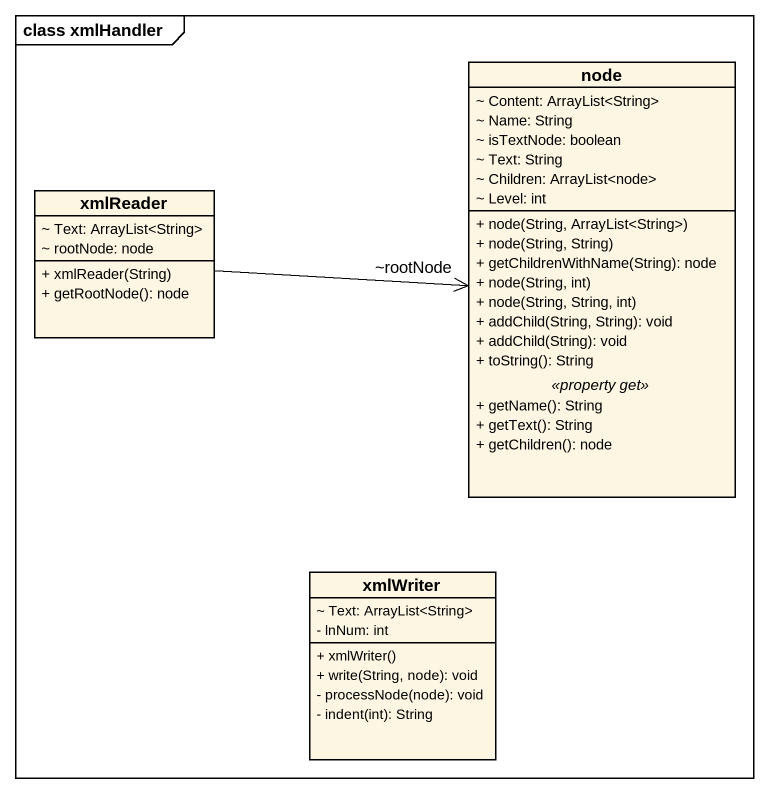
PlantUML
@startuml
mainframe class xmlHandler
hide circle
hide empty members
skinparam classAttributeIconSize 0
class "node" as node_ {
  ~ Content: ArrayList<String>
  ~ Name: String
  ~ isTextNode: boolean
  ~ Text: String
  ~ Children: ArrayList<node>
  ~ Level: int
  --
  + node(String, ArrayList<String>)
  + node(String, String)
  + getChildrenWithName(String): node
  + node(String, int)
  + node(String, String, int)
  + addChild(String, String): void
  + addChild(String): void
  + toString(): String
  .. <<property get>> ..
  + getName(): String
  + getText(): String
  + getChildren(): node
}
class xmlReader {
  ~ Text: ArrayList<String>
  ~ rootNode: node
  + xmlReader(String)
  + getRootNode(): node
}
class xmlWriter {
  ~ Text: ArrayList<String>
  - lnNum: int
  + xmlWriter()
  + write(String, node): void
  - processNode(node): void
  - indent(int): String
}
xmlReader -right-> "~rootNode" node_
@enduml
